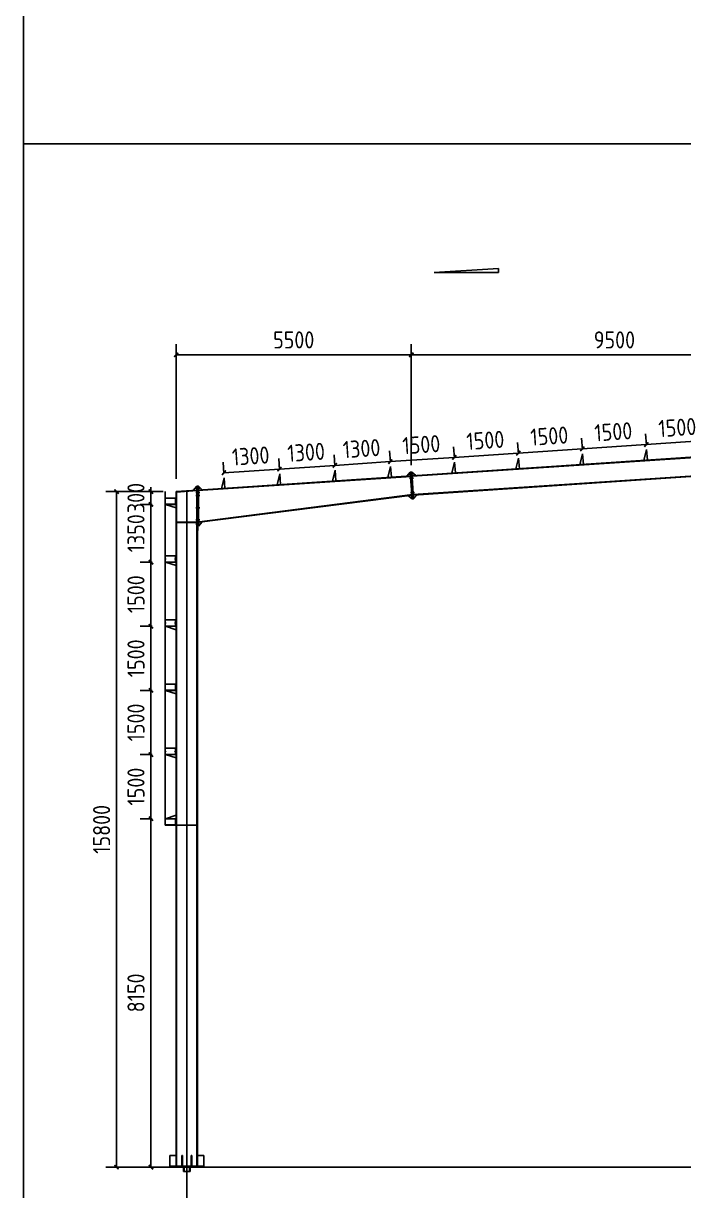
# Model space of a CAD drawing. Extents: x 424415 to 727970, y -73017 to 111783.
# Drawn here: x 664985 to 680427, y -13504 to 13798 of the extents above; entities that cross this region are included whole.
import ezdxf

# ---------------------------------------------------------------- set-up
doc = ezdxf.new("R2010")
doc.units = 0
doc.header["$LTSCALE"] = 1000
doc.header["$MEASUREMENT"] = 0
doc.layers.add('DOTE', color=1, linetype='Continuous')
doc.styles.get("Standard").update_dxf_attribs({"font": 'gbenor.shx', "bigfont": 'gbcbig.shx'})
doc.dimstyles.get("Standard").update_dxf_attribs({"dimscale": 100, "dimtxt": 3.5, "dimasz": 1, "dimexe": 2.5, "dimexo": 3, "dimgap": 1.5, "dimtad": 1, "dimdec": 0, "dimzin": 0, "dimdsep": 46, "dimtxsty": 'Standard', "dimblk": 'ARCHTICK', "dimcen": 0.09, "dimadec": 0, "dimazin": 0, "dimtfac": 1, "dimtdec": 0, "dimtix": 1, "dimtmove": 2, "dimatfit": 3, "dimfxl": 1, "dimtolj": 1, "dimtzin": 0, "dimarcsym": 0})

# ---------------------------------------------------------------- blocks, each defined once
blk = doc.blocks.new('_ArchTick')
at = {"color": 0, "linetype": 'ByBlock', "const_width": 0.4}
blk.add_lwpolyline([(-0.5, -0.5), (0.5, 0.5)], dxfattribs=at)
blk = doc.blocks.new('*D1791')
at = {"color": 3, "lineweight": -2}
for p, q in [((668558, 3146), (668558, 6294)), ((674058, 3463), (674058, 6294)), ((668558, 6044), (674058, 6044))]:
    blk.add_line(p, q, dxfattribs=at)
at = {"layer": 'Defpoints', "color": 0}
for p in [(674058, 6044), (674058, 3163), (668558, 2846)]:
    blk.add_point(p, dxfattribs=at)
at = {"color": 3, "lineweight": -2, "xscale": 100, "yscale": 100, "zscale": 100, "rotation": 180}
blk.add_blockref('_ArchTick', (668558, 6044), dxfattribs=at)
at = {"color": 3, "lineweight": -2, "xscale": 100, "yscale": 100, "zscale": 100}
blk.add_blockref('_ArchTick', (674058, 6044), dxfattribs=at)
at = {"color": 0, "insert": (671308, 6394), "char_height": 400, "attachment_point": 5}
blk.add_mtext('\\A1;5500', dxfattribs=at)
blk = doc.blocks.new('*D1796')
at = {"color": 3, "lineweight": -2}
for p, q in [((674058, 3511), (674058, 6294)), ((683558, 4144), (683558, 6294)), ((674058, 6044), (683558, 6044))]:
    blk.add_line(p, q, dxfattribs=at)
at = {"layer": 'Defpoints', "color": 0}
for p in [(683558, 6044), (683558, 3844), (674058, 3211)]:
    blk.add_point(p, dxfattribs=at)
at = {"color": 3, "lineweight": -2, "xscale": 100, "yscale": 100, "zscale": 100, "rotation": 180}
blk.add_blockref('_ArchTick', (674058, 6044), dxfattribs=at)
at = {"color": 3, "lineweight": -2, "xscale": 100, "yscale": 100, "zscale": 100}
blk.add_blockref('_ArchTick', (683558, 6044), dxfattribs=at)
at = {"color": 0, "insert": (678808, 6394), "char_height": 400, "attachment_point": 5}
blk.add_mtext('\\A1;9500', dxfattribs=at)
blk = doc.blocks.new('*D1798')
at = {"color": 3, "lineweight": -2}
for p, q in [((668258, 2846), (666915, 2846)), ((667165, -12954), (667165, 2846)), ((668108, -12954), (666915, -12954))]:
    blk.add_line(p, q, dxfattribs=at)
at = {"layer": 'Defpoints', "color": 0}
for p in [(667165, 2846), (668558, 2846), (668408, -12954)]:
    blk.add_point(p, dxfattribs=at)
at = {"color": 3, "lineweight": -2, "xscale": 100, "yscale": 100, "zscale": 100}
for p, rotation in [((667165, 2846), 90), ((667165, -12954), 270)]:
    blk.add_blockref('_ArchTick', p, dxfattribs=dict(at, rotation=rotation))
at = {"color": 0, "insert": (666815, -5054), "char_height": 400, "attachment_point": 5, "rotation": 90}
blk.add_mtext('\\A1;15800', dxfattribs=at)
blk = doc.blocks.new('*D1806')
at = {"color": 3, "lineweight": -2}
for p, q in [((679555, 3930), (679537, 4195)), ((681051, 4029), (681034, 4295)), ((681050, 4045), (679554, 3945))]:
    blk.add_line(p, q, dxfattribs=at)
at = {"layer": 'Defpoints', "color": 0}
for p in [(679554, 3945), (679561, 3830), (681058, 3930)]:
    blk.add_point(p, dxfattribs=at)
at = {"color": 3, "lineweight": -2, "xscale": 100, "yscale": 100, "zscale": 100}
for p, rotation in [((681050, 4045), 3.814074834131418), ((679554, 3945), 183.8140748341314)]:
    blk.add_blockref('_ArchTick', p, dxfattribs=dict(at, rotation=rotation))
at = {"color": 0, "insert": (680279, 4344), "char_height": 400, "attachment_point": 5, "rotation": 3.8141}
blk.add_mtext('\\A1;1500', dxfattribs=at)
blk = doc.blocks.new('*D1807')
at = {"color": 3, "lineweight": -2}
for p, q in [((679555, 3930), (679537, 4195)), ((678058, 3830), (678040, 4095)), ((679554, 3945), (678057, 3846))]:
    blk.add_line(p, q, dxfattribs=at)
at = {"layer": 'Defpoints', "color": 0}
for p in [(678057, 3846), (679561, 3830), (678065, 3730)]:
    blk.add_point(p, dxfattribs=at)
at = {"color": 3, "lineweight": -2, "xscale": 100, "yscale": 100, "zscale": 100}
for p, rotation in [((678057, 3846), 183.8140748341314), ((679554, 3945), 3.814074834131418)]:
    blk.add_blockref('_ArchTick', p, dxfattribs=dict(at, rotation=rotation))
at = {"color": 0, "insert": (678782, 4245), "char_height": 400, "attachment_point": 5, "rotation": 3.8141}
blk.add_mtext('\\A1;1500', dxfattribs=at)
blk = doc.blocks.new('*D1808')
at = {"color": 3, "lineweight": -2}
for p, q in [((676561, 3730), (676544, 3995)), ((678057, 3846), (676560, 3746)), ((678058, 3830), (678040, 4095))]:
    blk.add_line(p, q, dxfattribs=at)
at = {"layer": 'Defpoints', "color": 0}
for p in [(676560, 3746), (676568, 3630), (678065, 3730)]:
    blk.add_point(p, dxfattribs=at)
at = {"color": 3, "lineweight": -2, "xscale": 100, "yscale": 100, "zscale": 100}
for p, rotation in [((678057, 3846), 3.814074834131418), ((676560, 3746), 183.8140748341314)]:
    blk.add_blockref('_ArchTick', p, dxfattribs=dict(at, rotation=rotation))
at = {"color": 0, "insert": (677285, 4145), "char_height": 400, "attachment_point": 5, "rotation": 3.8141}
blk.add_mtext('\\A1;1500', dxfattribs=at)
blk = doc.blocks.new('*D1809')
at = {"color": 3, "lineweight": -2}
for p, q in [((675065, 3630), (675047, 3895)), ((676561, 3730), (676544, 3995)), ((676560, 3746), (675064, 3646))]:
    blk.add_line(p, q, dxfattribs=at)
at = {"layer": 'Defpoints', "color": 0}
for p in [(675064, 3646), (676568, 3630), (675071, 3531)]:
    blk.add_point(p, dxfattribs=at)
at = {"color": 3, "lineweight": -2, "xscale": 100, "yscale": 100, "zscale": 100}
for p, rotation in [((675064, 3646), 183.8140748341314), ((676560, 3746), 3.814074834131418)]:
    blk.add_blockref('_ArchTick', p, dxfattribs=dict(at, rotation=rotation))
at = {"color": 0, "insert": (675789, 4045), "char_height": 400, "attachment_point": 5, "rotation": 3.8141}
blk.add_mtext('\\A1;1500', dxfattribs=at)
blk = doc.blocks.new('*D1810')
at = {"color": 3, "lineweight": -2}
for p, q in [((675065, 3630), (675047, 3895)), ((673568, 3531), (673550, 3796)), ((675064, 3646), (673567, 3546))]:
    blk.add_line(p, q, dxfattribs=at)
at = {"layer": 'Defpoints', "color": 0}
for p in [(673567, 3546), (673575, 3431), (675071, 3531)]:
    blk.add_point(p, dxfattribs=at)
at = {"color": 3, "lineweight": -2, "xscale": 100, "yscale": 100, "zscale": 100}
for p, rotation in [((673567, 3546), 183.8140748341314), ((675064, 3646), 3.814074834131418)]:
    blk.add_blockref('_ArchTick', p, dxfattribs=dict(at, rotation=rotation))
at = {"color": 0, "insert": (674292, 3945), "char_height": 400, "attachment_point": 5, "rotation": 3.8141}
blk.add_mtext('\\A1;1500', dxfattribs=at)
blk = doc.blocks.new('*D1811')
at = {"color": 3, "lineweight": -2}
for p, q in [((672271, 3444), (672253, 3709)), ((673568, 3531), (673550, 3796)), ((673567, 3546), (672270, 3460))]:
    blk.add_line(p, q, dxfattribs=at)
at = {"layer": 'Defpoints', "color": 0}
for p in [(672270, 3460), (672278, 3344), (673575, 3431)]:
    blk.add_point(p, dxfattribs=at)
at = {"color": 3, "lineweight": -2, "xscale": 100, "yscale": 100, "zscale": 100}
for p, rotation in [((673567, 3546), 3.814074834131418), ((672270, 3460), 183.8140748341314)]:
    blk.add_blockref('_ArchTick', p, dxfattribs=dict(at, rotation=rotation))
at = {"color": 0, "insert": (672895, 3852), "char_height": 400, "attachment_point": 5, "rotation": 3.8141}
blk.add_mtext('\\A1;1300', dxfattribs=at)
blk = doc.blocks.new('*D1812')
at = {"color": 3, "lineweight": -2}
for p, q in [((670974, 3358), (670956, 3623)), ((672271, 3444), (672253, 3709)), ((672270, 3460), (670973, 3373))]:
    blk.add_line(p, q, dxfattribs=at)
at = {"layer": 'Defpoints', "color": 0}
for p in [(670973, 3373), (672278, 3344), (670980, 3258)]:
    blk.add_point(p, dxfattribs=at)
at = {"color": 3, "lineweight": -2, "xscale": 100, "yscale": 100, "zscale": 100}
for p, rotation in [((670973, 3373), 183.8140748341314), ((672270, 3460), 3.814074834131418)]:
    blk.add_blockref('_ArchTick', p, dxfattribs=dict(at, rotation=rotation))
at = {"color": 0, "insert": (671598, 3766), "char_height": 400, "attachment_point": 5, "rotation": 3.8141}
blk.add_mtext('\\A1;1300', dxfattribs=at)
blk = doc.blocks.new('*D1813')
at = {"color": 3, "lineweight": -2}
for p, q in [((670974, 3358), (670956, 3623)), ((669677, 3271), (669659, 3536)), ((670973, 3373), (669676, 3287))]:
    blk.add_line(p, q, dxfattribs=at)
at = {"layer": 'Defpoints', "color": 0}
for p in [(669676, 3287), (669683, 3171), (670980, 3258)]:
    blk.add_point(p, dxfattribs=at)
at = {"color": 3, "lineweight": -2, "xscale": 100, "yscale": 100, "zscale": 100}
for p, rotation in [((669676, 3287), 183.8140748341314), ((670973, 3373), 3.814074834131418)]:
    blk.add_blockref('_ArchTick', p, dxfattribs=dict(at, rotation=rotation))
at = {"color": 0, "insert": (670301, 3679), "char_height": 400, "attachment_point": 5, "rotation": 3.8141}
blk.add_mtext('\\A1;1300', dxfattribs=at)
blk = doc.blocks.new('*D1932')
at = {"color": 3, "lineweight": -2}
for p, q in [((667998, -4804), (667719, -4804)), ((667969, -12954), (667969, -4804)), ((668108, -12954), (667719, -12954))]:
    blk.add_line(p, q, dxfattribs=at)
at = {"layer": 'Defpoints', "color": 0}
for p in [(667969, -4804), (668298, -4804), (668408, -12954)]:
    blk.add_point(p, dxfattribs=at)
at = {"color": 3, "lineweight": -2, "xscale": 100, "yscale": 100, "zscale": 100}
for p, rotation in [((667969, -4804), 90), ((667969, -12954), 270)]:
    blk.add_blockref('_ArchTick', p, dxfattribs=dict(at, rotation=rotation))
at = {"color": 0, "insert": (667619, -8879), "char_height": 400, "attachment_point": 5, "rotation": 90}
blk.add_mtext('\\A1;8150', dxfattribs=at)
blk = doc.blocks.new('*D1933')
at = {"color": 3, "lineweight": -2}
for p, q in [((667998, -3304), (667719, -3304)), ((667969, -4804), (667969, -3304)), ((667998, -4804), (667719, -4804))]:
    blk.add_line(p, q, dxfattribs=at)
at = {"layer": 'Defpoints', "color": 0}
for p in [(667969, -3304), (668298, -3304), (668298, -4804)]:
    blk.add_point(p, dxfattribs=at)
at = {"color": 3, "lineweight": -2, "xscale": 100, "yscale": 100, "zscale": 100}
for p, rotation in [((667969, -3304), 90), ((667969, -4804), 270)]:
    blk.add_blockref('_ArchTick', p, dxfattribs=dict(at, rotation=rotation))
at = {"color": 0, "insert": (667619, -4054), "char_height": 400, "attachment_point": 5, "rotation": 90}
blk.add_mtext('\\A1;1500', dxfattribs=at)
blk = doc.blocks.new('*D1934')
at = {"color": 3, "lineweight": -2}
for p, q in [((667998, -1804), (667719, -1804)), ((667969, -3304), (667969, -1804)), ((667998, -3304), (667719, -3304))]:
    blk.add_line(p, q, dxfattribs=at)
at = {"layer": 'Defpoints', "color": 0}
for p in [(667969, -1804), (668298, -1804), (668298, -3304)]:
    blk.add_point(p, dxfattribs=at)
at = {"color": 3, "lineweight": -2, "xscale": 100, "yscale": 100, "zscale": 100}
for p, rotation in [((667969, -1804), 90), ((667969, -3304), 270)]:
    blk.add_blockref('_ArchTick', p, dxfattribs=dict(at, rotation=rotation))
at = {"color": 0, "insert": (667619, -2554), "char_height": 400, "attachment_point": 5, "rotation": 90}
blk.add_mtext('\\A1;1500', dxfattribs=at)
blk = doc.blocks.new('*D1935')
at = {"color": 3, "lineweight": -2}
for p, q in [((667998, -304), (667719, -304)), ((667969, -1804), (667969, -304)), ((667998, -1804), (667719, -1804))]:
    blk.add_line(p, q, dxfattribs=at)
at = {"layer": 'Defpoints', "color": 0}
for p in [(667969, -304), (668298, -304), (668298, -1804)]:
    blk.add_point(p, dxfattribs=at)
at = {"color": 3, "lineweight": -2, "xscale": 100, "yscale": 100, "zscale": 100}
for p, rotation in [((667969, -304), 90), ((667969, -1804), 270)]:
    blk.add_blockref('_ArchTick', p, dxfattribs=dict(at, rotation=rotation))
at = {"color": 0, "insert": (667619, -1054), "char_height": 400, "attachment_point": 5, "rotation": 90}
blk.add_mtext('\\A1;1500', dxfattribs=at)
blk = doc.blocks.new('*D1936')
at = {"color": 3, "lineweight": -2}
for p, q in [((667998, 1196), (667719, 1196)), ((667969, -304), (667969, 1196)), ((667998, -304), (667719, -304))]:
    blk.add_line(p, q, dxfattribs=at)
at = {"layer": 'Defpoints', "color": 0}
for p in [(667969, 1196), (668298, 1196), (668298, -304)]:
    blk.add_point(p, dxfattribs=at)
at = {"color": 3, "lineweight": -2, "xscale": 100, "yscale": 100, "zscale": 100}
for p, rotation in [((667969, 1196), 90), ((667969, -304), 270)]:
    blk.add_blockref('_ArchTick', p, dxfattribs=dict(at, rotation=rotation))
at = {"color": 0, "insert": (667619, 446), "char_height": 400, "attachment_point": 5, "rotation": 90}
blk.add_mtext('\\A1;1500', dxfattribs=at)
blk = doc.blocks.new('*D1937')
at = {"color": 3, "lineweight": -2}
for p, q in [((667998, 2546), (667719, 2546)), ((667969, 1196), (667969, 2546)), ((667998, 1196), (667719, 1196))]:
    blk.add_line(p, q, dxfattribs=at)
at = {"layer": 'Defpoints', "color": 0}
for p in [(667969, 2546), (668298, 2546), (668298, 1196)]:
    blk.add_point(p, dxfattribs=at)
at = {"color": 3, "lineweight": -2, "xscale": 100, "yscale": 100, "zscale": 100}
for p, rotation in [((667969, 2546), 90), ((667969, 1196), 270)]:
    blk.add_blockref('_ArchTick', p, dxfattribs=dict(at, rotation=rotation))
at = {"color": 0, "insert": (667619, 1871), "char_height": 400, "attachment_point": 5, "rotation": 90}
blk.add_mtext('\\A1;1350', dxfattribs=at)
blk = doc.blocks.new('*D1938')
at = {"color": 3, "lineweight": -2}
for p, q in [((668258, 2846), (667719, 2846)), ((667969, 2846), (667969, 2946)), ((667969, 2546), (667969, 2846)), ((667998, 2546), (667719, 2546)), ((667969, 2546), (667969, 2446))]:
    blk.add_line(p, q, dxfattribs=at)
at = {"layer": 'Defpoints', "color": 0}
for p in [(667969, 2846), (668558, 2846), (668298, 2546)]:
    blk.add_point(p, dxfattribs=at)
at = {"color": 3, "lineweight": -2, "xscale": 100, "yscale": 100, "zscale": 100}
for p, rotation in [((667969, 2846), 270), ((667969, 2546), 90)]:
    blk.add_blockref('_ArchTick', p, dxfattribs=dict(at, rotation=rotation))
at = {"color": 0, "insert": (667619, 2696), "char_height": 400, "attachment_point": 5, "rotation": 90}
blk.add_mtext('\\A1;300', dxfattribs=at)

msp = doc.modelspace()

# ---------------------------------------------------------------- linework, layer by layer
for p, q in [((676095.4, 8067.7), (674595.4, 7967.7)), ((674595.4, 7967.7), (676095.4, 7967.7)), ((676095.4, 7967.7), (676095.4, 8067.7)), ((683557.6, 3845.8), (674075.5, 3213.6)), ((683558.2, 3835.8), (674076.2, 3203.6)), ((679561.4, 3829.9), (679498.2, 3575.1)), ((679561.4, 3829.9), (679578.1, 3580.5)), ((676568.1, 3630.3), (676504.9, 3375.6)), ((676568.1, 3630.3), (676584.7, 3380.9)), ((678064.7, 3730.1), (678001.6, 3475.4)), ((678064.7, 3730.1), (678081.4, 3480.7)), ((672277.6, 3344.3), (672214.4, 3089.5)), ((672277.6, 3344.3), (672294.2, 3094.9)), ((673574.7, 3430.8), (673511.5, 3176)), ((673574.7, 3430.8), (673591.3, 3181.3)), ((674033.6, 3301), (673949.8, 3205.2)), ((674033.6, 3301), (674069.5, 3303.4)), ((674075.5, 2673.1), (674033.6, 3301)), ((674093.4, 2675.4), (674051.6, 3302.2)), ((674111.3, 2677.7), (674069.5, 3303.4)), ((674069.5, 3303.4), (674165.3, 3219.6)), ((683586.7, 3406.7), (674104.8, 2774.6)), ((683587.4, 3396.7), (674105.5, 2764.6)), ((675071.4, 3530.6), (675008.2, 3275.8)), ((675071.4, 3530.6), (675088, 3281.1)), ((674057.6, 3212.4), (669063.6, 2879.5)), ((674058.2, 3202.4), (669064.2, 2869.5)), ((669683.4, 3171.4), (669620.2, 2916.6)), ((669683.4, 3171.4), (669700, 2921.9)), ((670980.5, 3257.8), (670917.3, 3003.1)), ((670980.5, 3257.8), (670997.1, 3008.4)), ((674006.7, 3254.1), (674102.5, 3260.5)), ((674013.3, 3154.3), (674109.1, 3160.7)), ((674026, 3265.4), (674081.8, 3269.2)), ((674027.3, 3245.5), (674083.2, 3249.2)), ((674032.6, 3165.7), (674088.5, 3169.4)), ((674034, 3145.7), (674089.8, 3149.4)), ((668297.6, -4804.2), (668297.6, 2845.8)), ((669045.6, 2878.3), (668557.6, 2845.8)), ((668557.6, -12934.2), (668557.6, 2845.8)), ((669046.2, 2868.3), (668558.2, 2835.8)), ((668569.6, -12934.2), (668569.6, 2836.5)), ((669015.6, 2924.5), (669111.6, 2924.5)), ((669015.6, 2824.5), (669111.6, 2824.5)), ((669015.6, 2754.5), (669111.6, 2754.5)), ((669063.6, 2969.5), (669045.6, 2969.5)), ((669045.6, 2969.5), (669045.6, 1939.5)), ((669045.6, 2845.8), (669045.6, -12934.2)), ((669045.6, 2134.5), (674086.1, 2775.1)), ((669045.6, 2124.4), (674087.4, 2765.2)), ((669063.6, 2969.5), (669063.6, 1939.5)), ((669063.6, 2969.5), (669081.6, 2969.5)), ((669081.6, 2969.5), (669081.6, 2039.5)), ((669081.6, 2969.5), (669170.2, 2886.6)), ((674075.5, 2673.1), (673980.2, 2751.6)), ((674035.9, 2815.1), (674131.7, 2821.5)), ((674055.2, 2826.4), (674111.1, 2830.1)), ((674056.6, 2806.5), (674112.4, 2810.2)), ((674061.9, 2726.6), (674117.8, 2730.4)), ((674111.3, 2677.7), (674193.1, 2770.5)), ((668557.6, 2545.8), (668307.6, 2545.8)), ((668307.6, 2545.8), (668557.6, 2465.8)), ((668557.6, 2545.8), (668307.6, 2545.8)), ((669015.6, 2469.5), (669111.6, 2469.5)), ((674042.6, 2715.3), (674138.4, 2721.7)), ((674063.2, 2706.7), (674119.1, 2710.4)), ((674075.5, 2673.1), (674111.3, 2677.7)), ((669015.6, 2184.5), (669111.6, 2184.5)), ((669045.6, 2134.4), (668569.6, 2134.4)), ((669045.6, 2124.4), (668569.6, 2124.4)), ((669015.6, 2084.5), (669111.6, 2084.5)), ((669045.6, 1939.5), (669063.6, 1939.5)), ((669057.6, 1939.5), (669057.6, -12934.2)), ((669081.6, 2039.5), (669063.6, 2039.5)), ((669081.6, 2039.5), (669170.4, 2140.3)), ((668557.6, 1195.8), (668307.6, 1195.8)), ((668307.6, 1195.8), (668557.6, 1115.8)), ((668557.6, -304.2), (668307.6, -304.2)), ((668307.6, -304.2), (668557.6, -384.2)), ((668557.6, -1804.2), (668307.6, -1804.2)), ((668307.6, -1804.2), (668557.6, -1884.2)), ((668557.6, -3304.2), (668307.6, -3304.2)), ((668307.6, -3304.2), (668557.6, -3384.2)), ((668307.6, -4804.2), (668557.6, -4724.2)), ((668557.6, -4804.2), (668307.6, -4804.2)), ((668407.6, -12934.2), (668407.6, -12682.2)), ((668407.6, -12682.2), (668569.6, -12682.2)), ((668691.6, -12934.2), (668691.6, -12682.2)), ((668691.6, -12682.2), (668707.6, -12682.2)), ((668707.6, -12934.2), (668707.6, -12682.2)), ((668907.6, -12934.2), (668907.6, -12682.2)), ((668907.6, -12682.2), (668923.6, -12682.2)), ((668923.6, -12934.2), (668923.6, -12682.2)), ((669045.6, -12682.2), (669207.6, -12682.2)), ((669207.6, -12682.2), (669207.6, -12934.2)), ((668407.6, -12932.2), (668407.6, -12954.2)), ((669207.6, -12934.2), (668407.6, -12934.2)), ((668407.6, -12954.2), (669207.6, -12954.2)), ((669207.6, -12954.2), (668407.6, -12954.2)), ((669207.6, -12954.2), (669207.6, -12932.2))]:
    msp.add_line(p, q)
at = {"color": 0}
for p, q in [((674026, 3265.4), (674027.3, 3245.5)), ((674032.6, 3165.7), (674034, 3145.7)), ((674072.5, 3258.5), (674082.5, 3259.2)), ((674079.2, 3158.7), (674089.2, 3159.4)), ((674082.5, 3259.2), (674081.8, 3269.2)), ((674081.8, 3269.2), (674083.2, 3249.2)), ((674089.2, 3159.4), (674088.5, 3169.4)), ((674088.5, 3169.4), (674089.8, 3149.4)), ((669045.6, 2969.5), (668954.6, 2872.2)), ((669035.6, 2924.5), (669035.6, 2934.5)), ((669091.6, 2934.5), (669035.6, 2934.5)), ((669045.6, 2924.5), (669035.6, 2924.5)), ((669035.6, 2924.5), (669035.6, 2914.5)), ((669091.6, 2914.5), (669035.6, 2914.5)), ((669035.6, 2824.5), (669035.6, 2834.5)), ((669091.6, 2834.5), (669035.6, 2834.5)), ((669045.6, 2824.5), (669035.6, 2824.5)), ((669035.6, 2824.5), (669035.6, 2814.5)), ((669091.6, 2814.5), (669035.6, 2814.5)), ((669035.6, 2754.5), (669035.6, 2764.5)), ((669091.6, 2764.5), (669035.6, 2764.5)), ((669045.6, 2754.5), (669035.6, 2754.5)), ((669035.6, 2754.5), (669035.6, 2744.5)), ((669091.6, 2744.5), (669035.6, 2744.5)), ((669081.6, 2924.5), (669091.6, 2924.5)), ((669081.6, 2824.5), (669091.6, 2824.5)), ((669081.6, 2754.5), (669091.6, 2754.5)), ((669091.6, 2924.5), (669091.6, 2934.5)), ((669091.6, 2924.5), (669091.6, 2914.5)), ((669091.6, 2824.5), (669091.6, 2834.5)), ((669091.6, 2824.5), (669091.6, 2814.5)), ((669091.6, 2754.5), (669091.6, 2764.5)), ((669091.6, 2754.5), (669091.6, 2744.5)), ((674055.2, 2826.4), (674056.6, 2806.5)), ((674101.8, 2819.5), (674111.8, 2820.2)), ((674111.8, 2820.2), (674111.1, 2830.1)), ((674111.1, 2830.1), (674112.4, 2810.2)), ((674118.4, 2720.4), (674117.8, 2730.4)), ((674117.8, 2730.4), (674119.1, 2710.4)), ((669035.6, 2469.5), (669035.6, 2479.5)), ((669091.6, 2479.5), (669035.6, 2479.5)), ((669045.6, 2469.5), (669035.6, 2469.5)), ((669035.6, 2469.5), (669035.6, 2459.5)), ((669091.6, 2459.5), (669035.6, 2459.5)), ((669081.6, 2469.5), (669091.6, 2469.5)), ((669091.6, 2469.5), (669091.6, 2479.5)), ((669091.6, 2469.5), (669091.6, 2459.5)), ((674061.9, 2726.6), (674063.2, 2706.7)), ((674108.5, 2719.7), (674118.4, 2720.4)), ((669035.6, 2184.5), (669035.6, 2194.5)), ((669091.6, 2194.5), (669035.6, 2194.5)), ((669045.6, 2184.5), (669035.6, 2184.5)), ((669035.6, 2184.5), (669035.6, 2174.5)), ((669081.6, 2184.5), (669091.6, 2184.5)), ((669091.6, 2184.5), (669091.6, 2194.5)), ((669091.6, 2184.5), (669091.6, 2174.5)), ((669091.6, 2174.5), (669035.6, 2174.5)), ((669035.6, 2084.5), (669035.6, 2094.5)), ((669091.6, 2094.5), (669035.6, 2094.5)), ((669045.6, 2084.5), (669035.6, 2084.5)), ((669035.6, 2084.5), (669035.6, 2074.5)), ((669091.6, 2074.5), (669035.6, 2074.5)), ((669081.6, 2084.5), (669091.6, 2084.5)), ((669091.6, 2084.5), (669091.6, 2094.5)), ((669091.6, 2084.5), (669091.6, 2074.5)), ((668807.6, -12954.2), (668727.6, -12954.2))]:
    msp.add_line(p, q, dxfattribs=at)
at = {"color": 6}
for p, q in [((668547.6, 2695.8), (668297.6, 2695.8)), ((668297.6, 2695.8), (668297.6, 2620.8)), ((668297.6, 2620.8), (668317.6, 2620.8)), ((668297.6, 2545.8), (668297.6, 2620.8)), ((668297.6, 2620.8), (668317.6, 2620.8)), ((668547.6, 2545.8), (668297.6, 2545.8)), ((668545.1, 2693.3), (668300.1, 2693.3)), ((668300.1, 2693.3), (668300.1, 2623.3)), ((668300.1, 2623.3), (668317.6, 2623.3)), ((668300.1, 2548.3), (668300.1, 2618.3)), ((668300.1, 2618.3), (668317.6, 2618.3)), ((668545.1, 2548.3), (668300.1, 2548.3)), ((668317.6, 2620.8), (668317.6, 2623.3)), ((668317.6, 2620.8), (668317.6, 2618.3)), ((668545.1, 2623.3), (668527.6, 2623.3)), ((668527.6, 2620.8), (668527.6, 2623.3)), ((668547.6, 2620.8), (668527.6, 2620.8)), ((668547.6, 2620.8), (668527.6, 2620.8)), ((668527.6, 2620.8), (668527.6, 2618.3)), ((668545.1, 2618.3), (668527.6, 2618.3)), ((668545.1, 2693.3), (668545.1, 2623.3)), ((668545.1, 2548.3), (668545.1, 2618.3)), ((668547.6, 2695.8), (668547.6, 2620.8)), ((668547.6, 2545.8), (668547.6, 2620.8)), ((668547.6, 1345.8), (668297.6, 1345.8)), ((668297.6, 1345.8), (668297.6, 1270.8)), ((668297.6, 1270.8), (668317.6, 1270.8)), ((668297.6, 1195.8), (668297.6, 1270.8)), ((668297.6, 1270.8), (668317.6, 1270.8)), ((668547.6, 1195.8), (668297.6, 1195.8)), ((668545.1, 1343.3), (668300.1, 1343.3)), ((668300.1, 1343.3), (668300.1, 1273.3)), ((668300.1, 1273.3), (668317.6, 1273.3)), ((668300.1, 1198.3), (668300.1, 1268.3)), ((668300.1, 1268.3), (668317.6, 1268.3)), ((668545.1, 1198.3), (668300.1, 1198.3)), ((668317.6, 1270.8), (668317.6, 1273.3)), ((668317.6, 1270.8), (668317.6, 1268.3)), ((668545.1, 1273.3), (668527.6, 1273.3)), ((668527.6, 1270.8), (668527.6, 1273.3)), ((668547.6, 1270.8), (668527.6, 1270.8)), ((668547.6, 1270.8), (668527.6, 1270.8)), ((668527.6, 1270.8), (668527.6, 1268.3)), ((668545.1, 1268.3), (668527.6, 1268.3)), ((668545.1, 1343.3), (668545.1, 1273.3)), ((668545.1, 1198.3), (668545.1, 1268.3)), ((668547.6, 1345.8), (668547.6, 1270.8)), ((668547.6, 1195.8), (668547.6, 1270.8)), ((668547.6, -154.2), (668297.6, -154.2)), ((668297.6, -154.2), (668297.6, -229.2)), ((668297.6, -229.2), (668317.6, -229.2)), ((668297.6, -304.2), (668297.6, -229.2)), ((668297.6, -229.2), (668317.6, -229.2)), ((668545.1, -156.7), (668300.1, -156.7)), ((668300.1, -156.7), (668300.1, -226.7)), ((668300.1, -226.7), (668317.6, -226.7)), ((668300.1, -301.7), (668300.1, -231.7)), ((668300.1, -231.7), (668317.6, -231.7)), ((668317.6, -229.2), (668317.6, -226.7)), ((668317.6, -229.2), (668317.6, -231.7)), ((668545.1, -226.7), (668527.6, -226.7)), ((668527.6, -229.2), (668527.6, -226.7)), ((668547.6, -229.2), (668527.6, -229.2)), ((668547.6, -229.2), (668527.6, -229.2)), ((668527.6, -229.2), (668527.6, -231.7)), ((668545.1, -231.7), (668527.6, -231.7)), ((668545.1, -156.7), (668545.1, -226.7)), ((668545.1, -301.7), (668545.1, -231.7)), ((668547.6, -154.2), (668547.6, -229.2)), ((668547.6, -304.2), (668547.6, -229.2)), ((668547.6, -304.2), (668297.6, -304.2)), ((668545.1, -301.7), (668300.1, -301.7)), ((668547.6, -1654.2), (668297.6, -1654.2)), ((668297.6, -1654.2), (668297.6, -1729.2)), ((668297.6, -1729.2), (668317.6, -1729.2)), ((668297.6, -1804.2), (668297.6, -1729.2)), ((668297.6, -1729.2), (668317.6, -1729.2)), ((668547.6, -1804.2), (668297.6, -1804.2)), ((668545.1, -1656.7), (668300.1, -1656.7)), ((668300.1, -1656.7), (668300.1, -1726.7)), ((668300.1, -1726.7), (668317.6, -1726.7)), ((668300.1, -1801.7), (668300.1, -1731.7)), ((668300.1, -1731.7), (668317.6, -1731.7)), ((668545.1, -1801.7), (668300.1, -1801.7)), ((668317.6, -1729.2), (668317.6, -1726.7)), ((668317.6, -1729.2), (668317.6, -1731.7)), ((668545.1, -1726.7), (668527.6, -1726.7)), ((668527.6, -1729.2), (668527.6, -1726.7)), ((668547.6, -1729.2), (668527.6, -1729.2)), ((668547.6, -1729.2), (668527.6, -1729.2)), ((668527.6, -1729.2), (668527.6, -1731.7)), ((668545.1, -1731.7), (668527.6, -1731.7)), ((668545.1, -1656.7), (668545.1, -1726.7)), ((668545.1, -1801.7), (668545.1, -1731.7)), ((668547.6, -1654.2), (668547.6, -1729.2)), ((668547.6, -1804.2), (668547.6, -1729.2)), ((668547.6, -3154.2), (668297.6, -3154.2)), ((668297.6, -3154.2), (668297.6, -3229.2)), ((668297.6, -3229.2), (668317.6, -3229.2)), ((668297.6, -3304.2), (668297.6, -3229.2)), ((668297.6, -3229.2), (668317.6, -3229.2)), ((668545.1, -3156.7), (668300.1, -3156.7)), ((668300.1, -3156.7), (668300.1, -3226.7)), ((668300.1, -3226.7), (668317.6, -3226.7)), ((668300.1, -3301.7), (668300.1, -3231.7)), ((668300.1, -3231.7), (668317.6, -3231.7)), ((668317.6, -3229.2), (668317.6, -3226.7)), ((668317.6, -3229.2), (668317.6, -3231.7)), ((668545.1, -3226.7), (668527.6, -3226.7)), ((668527.6, -3229.2), (668527.6, -3226.7)), ((668547.6, -3229.2), (668527.6, -3229.2)), ((668547.6, -3229.2), (668527.6, -3229.2)), ((668527.6, -3229.2), (668527.6, -3231.7)), ((668545.1, -3231.7), (668527.6, -3231.7)), ((668545.1, -3156.7), (668545.1, -3226.7)), ((668545.1, -3301.7), (668545.1, -3231.7)), ((668547.6, -3154.2), (668547.6, -3229.2)), ((668547.6, -3304.2), (668547.6, -3229.2)), ((668547.6, -3304.2), (668297.6, -3304.2)), ((668545.1, -3301.7), (668300.1, -3301.7)), ((668547.6, -4804.2), (668297.6, -4804.2)), ((668297.6, -4804.2), (668297.6, -4879.2)), ((668297.6, -4879.2), (668317.6, -4879.2)), ((668297.6, -4954.2), (668297.6, -4879.2)), ((668297.6, -4879.2), (668317.6, -4879.2)), ((668300.1, -4806.7), (668300.1, -4876.7)), ((668545.1, -4806.7), (668300.1, -4806.7)), ((668300.1, -4876.7), (668317.6, -4876.7)), ((668300.1, -4951.7), (668300.1, -4881.7)), ((668300.1, -4881.7), (668317.6, -4881.7)), ((668317.6, -4879.2), (668317.6, -4876.7)), ((668317.6, -4879.2), (668317.6, -4881.7)), ((668527.6, -4879.2), (668527.6, -4876.7)), ((668545.1, -4876.7), (668527.6, -4876.7)), ((668547.6, -4879.2), (668527.6, -4879.2)), ((668547.6, -4879.2), (668527.6, -4879.2)), ((668527.6, -4879.2), (668527.6, -4881.7)), ((668545.1, -4881.7), (668527.6, -4881.7)), ((668545.1, -4806.7), (668545.1, -4876.7)), ((668545.1, -4951.7), (668545.1, -4881.7)), ((668547.6, -4804.2), (668547.6, -4879.2)), ((668547.6, -4954.2), (668547.6, -4879.2)), ((668547.6, -4954.2), (668297.6, -4954.2)), ((668545.1, -4951.7), (668300.1, -4951.7)), ((668727.6, -12954.2), (668727.6, -13054.2)), ((668727.6, -13054.2), (668887.6, -13054.2)), ((668747.6, -12954.2), (668747.6, -13054.2)), ((668867.6, -13054.2), (668867.6, -12954.2)), ((668887.6, -13054.2), (668887.6, -12954.2))]:
    msp.add_line(p, q, dxfattribs=at)
for points in [[(664984.7, 10982.9), (712504.7, 10982.9), (712504.7, 44582.9), (664984.7, 44582.9)], [(664984.7, 10982.9), (727969.9, 10982.9), (727969.9, -22617.1), (664984.7, -22617.1)]]:
    msp.add_lwpolyline(points, close=True)
msp.add_lwpolyline([(712504.7, 10982.9), (664984.7, 10982.9), (664984.7, -22617.1), (712504.7, -22617.1)])
at = {"layer": 'DOTE'}
for p, q in [((668807.6, -13954.2), (668807.6, 2862.4)), ((667807.6, -12954.2), (674672.6, -12954.2)), ((674672.6, -12954.2), (724587.6, -12954.2))]:
    msp.add_line(p, q, dxfattribs=at)
at = {"layer": 'DOTE', "color": 0}
msp.add_line((668569.6, -4954.2), (669057.6, -4954.2), dxfattribs=at)

# ---------------------------------------------------------------- dimensions: what is measured, and where the dimension line sits
for base, p1, p2, picture, middle in [((674057.6, 6043.9), (668557.6, 2845.8), (674057.6, 3163.2), '*D1791', (671307.6, 6393.9)), ((683557.6, 6043.9), (674057.6, 3210.7), (683557.6, 3844), '*D1796', (678807.6, 6393.9))]:
    dim = msp.add_linear_dim(base=base, p1=p1, p2=p2, dimstyle='Standard', override={"dimtxt": 4, "dimclrd": 3, "dimclre": 3})
    dim.commit()
    dim.dimension.update_dxf_attribs({"geometry": picture, "text_midpoint": middle})
for base, p1, p2, angle, override, picture, middle in [((679553.7, 3945.3), (681058.1, 3929.7), (679561.4, 3829.9), 3.81407, {"dimtxt": 4, "dimexo": 1, "dimclrd": 3, "dimclre": 3}, '*D1806', (680278.8, 4344.5)), ((676560.4, 3745.8), (678064.7, 3730.1), (676568.1, 3630.3), 3.81407, {"dimtxt": 4, "dimexo": 1, "dimclrd": 3, "dimclre": 3}, '*D1808', (677285.4, 4144.9)), ((678057.1, 3845.6), (679561.4, 3829.9), (678064.7, 3730.1), 3.81407, {"dimtxt": 4, "dimexo": 1, "dimclrd": 3, "dimclre": 3}, '*D1807', (678782.1, 4244.7)), ((672269.9, 3459.8), (673574.7, 3430.8), (672277.6, 3344.3), 3.81407, {"dimtxt": 4, "dimexo": 1, "dimclrd": 3, "dimclre": 3}, '*D1811', (672895.2, 3852.2)), ((673567, 3546.2), (675071.4, 3530.6), (673574.7, 3430.8), 3.81407, {"dimtxt": 4, "dimexo": 1, "dimclrd": 3, "dimclre": 3}, '*D1810', (674292.1, 3945.3)), ((675063.7, 3646), (676568.1, 3630.3), (675071.4, 3530.6), 3.81407, {"dimtxt": 4, "dimexo": 1, "dimclrd": 3, "dimclre": 3}, '*D1809', (675788.8, 4045.1)), ((669675.7, 3286.8), (670980.5, 3257.8), (669683.4, 3171.4), 3.81407, {"dimtxt": 4, "dimexo": 1, "dimclrd": 3, "dimclre": 3}, '*D1813', (670300.9, 3679.3)), ((670972.8, 3373.3), (672277.6, 3344.3), (670980.5, 3257.8), 3.81407, {"dimtxt": 4, "dimexo": 1, "dimclrd": 3, "dimclre": 3}, '*D1812', (671598.1, 3765.7)), ((667968.8, 2845.8), (668297.6, 2545.8), (668557.6, 2845.8), 90, {"dimtxt": 4, "dimclrd": 3, "dimclre": 3}, '*D1938', (667618.8, 2695.8)), ((667165.5, 2845.8), (668407.6, -12954.2), (668557.6, 2845.8), 90, {"dimtxt": 4, "dimclrd": 3, "dimclre": 3}, '*D1798', (666815.5, -5054.2)), ((667968.8, 2545.8), (668297.6, 1195.8), (668297.6, 2545.8), 90, {"dimtxt": 4, "dimclrd": 3, "dimclre": 3}, '*D1937', (667618.8, 1870.8)), ((667968.8, 1195.8), (668297.6, -304.2), (668297.6, 1195.8), 90, {"dimtxt": 4, "dimclrd": 3, "dimclre": 3}, '*D1936', (667618.8, 445.8)), ((667968.8, -304.2), (668297.6, -1804.2), (668297.6, -304.2), 90, {"dimtxt": 4, "dimclrd": 3, "dimclre": 3}, '*D1935', (667618.8, -1054.2)), ((667968.8, -1804.2), (668297.6, -3304.2), (668297.6, -1804.2), 90, {"dimtxt": 4, "dimclrd": 3, "dimclre": 3}, '*D1934', (667618.8, -2554.2)), ((667968.8, -3304.2), (668297.6, -4804.2), (668297.6, -3304.2), 90, {"dimtxt": 4, "dimclrd": 3, "dimclre": 3}, '*D1933', (667618.8, -4054.2)), ((667968.8, -4804.2), (668407.6, -12954.2), (668297.6, -4804.2), 90, {"dimtxt": 4, "dimclrd": 3, "dimclre": 3}, '*D1932', (667618.8, -8879.2))]:
    dim = msp.add_linear_dim(base=base, p1=p1, p2=p2, angle=angle, dimstyle='Standard', override=override)
    dim.commit()
    dim.dimension.update_dxf_attribs({"geometry": picture, "text_midpoint": middle})

doc.saveas('drawing.dxf')
